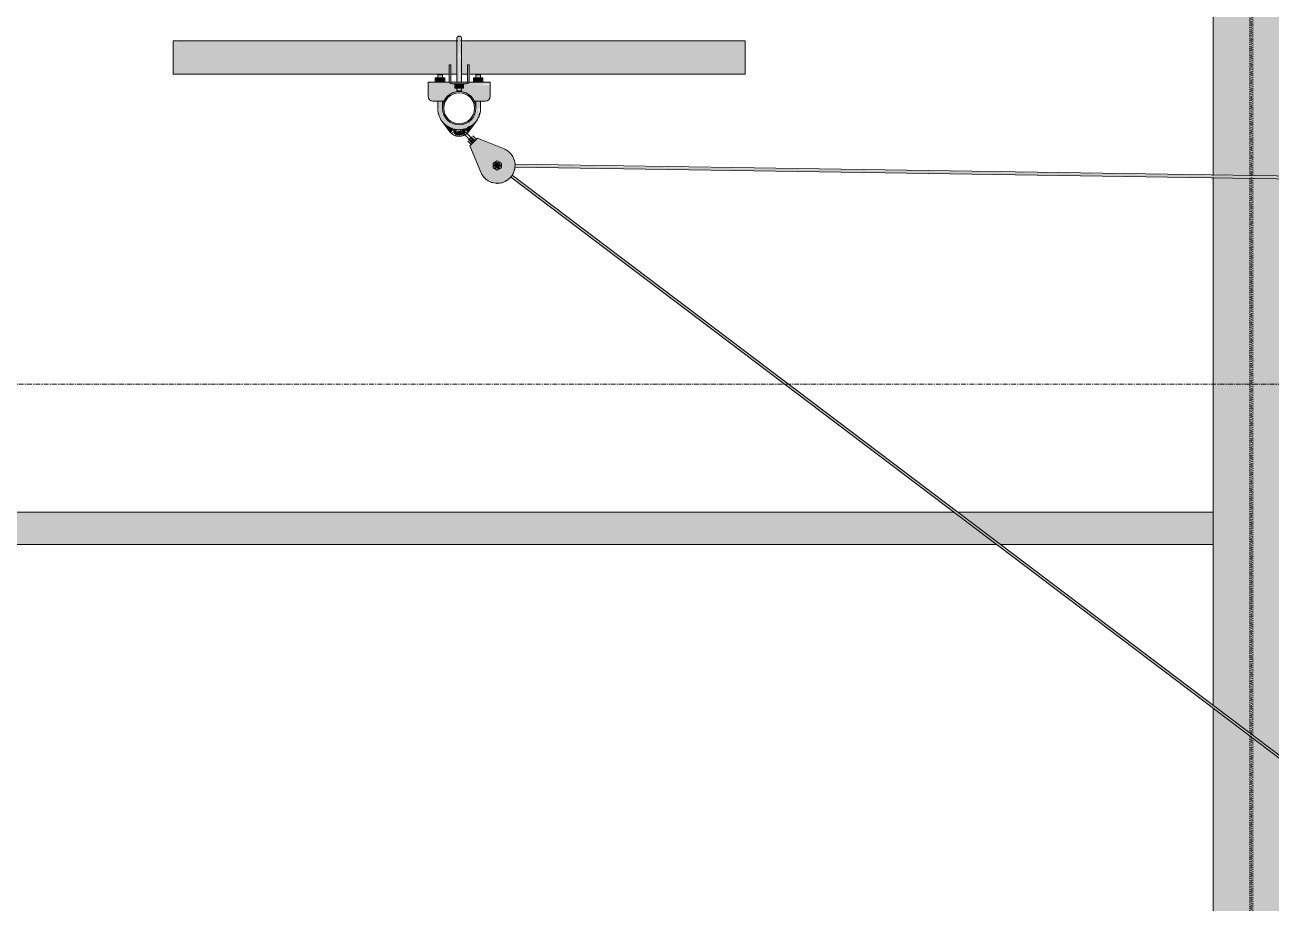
# Model space of a CAD drawing. Header units: inches. Extents: x -55396 to -733, y -290 to 853.
# Drawn here: x -16348.7 to -16217.9, y 203.6 to 295.7 of the extents above; entities that cross this region are included whole.
import ezdxf

# ---------------------------------------------------------------- set-up
doc = ezdxf.new("R2010")
doc.units = ezdxf.units.IN
doc.header["$MEASUREMENT"] = 0
doc.linetypes.add('Grid Line 1_2_', pattern=[0.875, 0.5, -0.125, 0.125, -0.125])
doc.linetypes.add('Hidden 1_8_', pattern=[0.1875, 0.125, -0.0625])
for name, color, linetype, lineweight in [('A-FLOR-LEVL', 51, 'Continuous', 9), ('Q-SPCQ', 91, 'Continuous', 9), ('S-BEAM', 12, 'Continuous', 9), ('S-COLS', 52, 'Continuous', 9), ('S-GRID', 1, 'Continuous', 9)]:
    doc.layers.add(name, color=color, linetype=linetype, lineweight=lineweight)

# ---------------------------------------------------------------- blocks, each defined once
blk = doc.blocks.new('Basketball_Backstop-Performance_Sports_Systems-3103-Ceiling_Hung - 27_-0_ to 27_-11 7_8_-706978-Section 1')
at = {"layer": 'Q-SPCQ'}
h = blk.add_hatch(color=256, dxfattribs=at)
h.paths.add_polyline_path([(22025.5, 292.25), (22025.68, 292.49), (22025.61, 292.56), (22025.55, 292.39)], flags=0)
h.paths.add_polyline_path([(22025.46, 292.25), (22025.68, 292.73), (22025.68, 294.44), (22025.52, 294.43), (22025.48, 294), (22025.5, 293.71), (22025.45, 292.84)], flags=0)
for points in [[(22025.89, 292.25), (22025.84, 294.23), (22025.68, 294.44), (22025.74, 292.59), (22025.85, 292.34)], [(22022.93, 287.69), (22024.12, 287.75), (22024.53, 288.27), (22024.88, 288.51), (22025.26, 288.65), (22025.8, 288.7), (22026.18, 288.63), (22026.57, 288.45), (22026.92, 288.17), (22027.19, 287.81), (22027.37, 287.69), (22028.68, 287.75), (22028.93, 288.19), (22028.93, 289.37), (22026.12, 289.37), (22026.12, 289.06), (22025.92, 289.06), (22025.85, 288.75), (22025.44, 288.75), (22025.44, 289.06), (22025.24, 289.06), (22025.24, 289.37), (22022.43, 289.37), (22022.43, 288.19), (22022.8, 287.7)], [(22023.43, 289.69), (22023.43, 290.12), (22023.17, 290.12), (22023.17, 289.69)], [(22023.93, 289.69), (22023.93, 290.12), (22023.43, 290.12), (22023.43, 289.69)], [(22024.18, 289.69), (22024.18, 290.12), (22023.93, 290.12), (22023.93, 289.69)], [(22025.68, 289.06), (22025.68, 289.5), (22025.24, 289.5), (22025.24, 289.06)], [(22026.12, 289.06), (22026.12, 289.5), (22025.68, 289.5), (22025.68, 289.06)], [(22027.43, 289.69), (22027.43, 290.12), (22027.17, 290.12), (22027.17, 289.69)], [(22027.93, 289.69), (22027.93, 290.12), (22027.43, 290.12), (22027.43, 289.69)], [(22028.18, 289.69), (22028.18, 290.12), (22027.93, 290.12), (22027.93, 289.69)], [(22025.68, 284.74), (22026.18, 284.74), (22026.43, 284.88), (22026.63, 284.96), (22027.08, 285.18), (22027.7, 285.96), (22027.74, 286.94), (22027.55, 286.94), (22027.44, 286.5), (22027.35, 286.45), (22027.09, 285.92), (22026.69, 285.53), (22026.27, 285.3), (22025.88, 285.21), (22025.43, 285.22), (22024.93, 285.37), (22024.63, 285.56), (22024.27, 285.92), (22024.16, 286.06), (22024.11, 286.09), (22023.92, 286.94), (22023.85, 286.94), (22023.8, 286.94), (22023.55, 286.94), (22023.54, 286.45), (22023.65, 285.96), (22024.27, 285.18), (22025.18, 284.74), (22025.43, 284.74)], [(22024.74, 284.45), (22025.05, 284.8), (22024.25, 285.21), (22024.72, 284.49)], [(22026.62, 284.45), (22027.04, 285.16), (22026.67, 285.05), (22026.57, 285.01), (22026.34, 284.67), (22026.58, 284.48)], [(22027.2, 283.41), (22027.34, 283.65), (22026.98, 283.9), (22026.85, 283.77)], [(22027.02, 283.22), (22027.2, 283.41), (22026.81, 283.72), (22026.72, 283.52), (22026.9, 283.34)], [(22029.8, 280.72), (22029.89, 280.81), (22029.89, 281.06), (22029.68, 281.19), (22029.44, 280.97), (22029.5, 280.76)]]:
    blk.add_hatch(color=256, dxfattribs=at).paths.add_polyline_path(points, flags=0)
h = blk.add_hatch(color=256, dxfattribs=at)
h.paths.add_polyline_path([(22025.46, 292.25), (22025.5, 292.25), (22025.5, 292.34)], flags=0)
h.paths.add_polyline_path([(21995.68, 292.25), (22025.46, 292.25), (22025.44, 294), (21995.68, 293.94), (21995.68, 292.7)], flags=0)
h.paths.add_polyline_path([(22025.68, 292.25), (22025.8, 292.32), (22025.67, 292.48), (22025.55, 292.25), (22025.61, 292.25)], flags=0)
h.paths.add_polyline_path([(22025.9, 292.25), (22055.68, 292.25), (22055.68, 294), (22025.86, 293.94), (22025.9, 292.91), (22025.89, 292.25)], flags=0)
h = blk.add_hatch(color=256, dxfattribs=at)
h.paths.add_polyline_path([(21995.68, 290.5), (22024.62, 290.56), (22024.62, 291), (22024.8, 291), (22024.8, 290.5), (22025.44, 290.56), (22025.44, 292.25), (21995.68, 292.25), (21995.68, 290.56)], flags=0)
h.paths.add_polyline_path([(22025.92, 290.5), (22026.55, 290.56), (22026.55, 291), (22026.74, 291), (22026.82, 290.5), (22055.68, 290.56), (22055.68, 292.25), (22025.92, 292.25), (22025.92, 290.53)], flags=0)
h = blk.add_hatch(color=256, dxfattribs=at)
h.paths.add_polyline_path([(22025.61, 288.75), (22025.68, 288.75), (22025.61, 289.06), (22025.44, 289.06), (22025.5, 288.75), (22025.55, 288.75)], flags=0)
h.paths.add_polyline_path([(22025.5, 289.69), (22025.68, 289.69), (22025.61, 292.25), (22025.44, 292.25), (22025.47, 289.69)], flags=0)
h = blk.add_hatch(color=256, dxfattribs=at)
h.paths.add_polyline_path([(22025.74, 288.75), (22025.92, 288.75), (22025.85, 289.06), (22025.68, 289.06), (22025.68, 288.75)], flags=0)
h.paths.add_polyline_path([(22025.85, 289.69), (22025.92, 289.69), (22025.85, 292.25), (22025.68, 292.25), (22025.74, 289.69), (22025.84, 289.69)], flags=0)
h = blk.add_hatch(color=256, dxfattribs=at)
h.paths.add_polyline_path([(22023.44, 286.94), (22023.92, 286.94), (22023.84, 287.69), (22023.44, 287.69)], flags=0)
h.paths.add_polyline_path([(22023.74, 290.12), (22023.92, 290.13), (22023.85, 290.44), (22023.44, 290.44), (22023.5, 290.12), (22023.68, 290.12)], flags=0)
h = blk.add_hatch(color=256, dxfattribs=at)
h.paths.add_polyline_path([(22024.93, 289.5), (22026.43, 289.5), (22026.43, 289.69), (22024.93, 289.69)], flags=0)
h.paths.add_polyline_path([(22026.55, 289.81), (22026.74, 289.81), (22026.74, 291), (22026.55, 291), (22026.55, 290.13)], flags=0)
h.paths.add_polyline_path([(22024.8, 289.81), (22024.8, 291), (22024.62, 291), (22024.62, 289.81)], flags=0)
h = blk.add_hatch(color=256, dxfattribs=at)
h.paths.add_polyline_path([(22027.46, 286.94), (22027.92, 286.94), (22027.85, 287.69), (22027.44, 287.69), (22027.44, 286.94)], flags=0)
h.paths.add_polyline_path([(22027.68, 290.12), (22027.92, 290.12), (22027.85, 290.44), (22027.44, 290.44), (22027.51, 290.12), (22027.68, 290.12)], flags=0)
h = blk.add_hatch(color=256, dxfattribs=at)
h.paths.add_polyline_path([(22026.82, 289.37), (22028.93, 289.46), (22028.93, 289.69), (22026.43, 289.63), (22026.43, 289.5), (22026.12, 289.42), (22026.12, 289.37)], flags=0)
h.paths.add_polyline_path([(22025.24, 289.37), (22025.24, 289.5), (22024.93, 289.56), (22024.93, 289.69), (22022.43, 289.65), (22022.43, 289.37), (22024.4, 289.37)], flags=0)
h = blk.add_hatch(color=256, dxfattribs=at)
h.paths.add_polyline_path([(22025.68, 285.19), (22026.13, 285.25), (22026.82, 285.63), (22026.92, 285.7), (22027.19, 286.06), (22027.37, 286.48), (22027.43, 286.94), (22027.37, 287.39), (22027.19, 287.81), (22026.82, 288.25), (22026.55, 288.45), (22026.13, 288.63), (22025.68, 288.69), (22025.22, 288.63), (22024.8, 288.45), (22024.4, 288.12), (22024.16, 287.81), (22023.99, 287.39), (22023.93, 286.94), (22023.99, 286.47), (22024.16, 286.06), (22024.44, 285.7), (22024.8, 285.42), (22025.22, 285.25)], flags=0)
h.paths.add_polyline_path([(22025.68, 285.31), (22025.26, 285.37), (22024.87, 285.53), (22024.53, 285.79), (22024.27, 286.12), (22024.11, 286.52), (22024.05, 286.94), (22024.11, 287.36), (22024.4, 287.92), (22024.53, 288.09), (22024.87, 288.34), (22025.26, 288.51), (22025.68, 288.56), (22026.1, 288.51), (22026.49, 288.34), (22026.83, 288.09), (22027.09, 287.75), (22027.25, 287.36), (22027.3, 286.94), (22027.23, 286.47), (22027.09, 286.12), (22026.82, 285.79), (22026.49, 285.53), (22026.1, 285.37)], flags=0)
h = blk.add_hatch(color=256, dxfattribs=at)
h.paths.add_polyline_path([(22024.16, 286.03), (22024.11, 286.19), (22024.14, 286.05)], flags=0)
h.paths.add_polyline_path([(22023.63, 286.07), (22023.54, 286.47), (22023.54, 286.23)], flags=0)
h = blk.add_hatch(color=256, dxfattribs=at)
h.paths.add_polyline_path([(22027.71, 286.04), (22027.81, 286.23), (22027.85, 286.47), (22027.76, 286.45), (22027.71, 286.04)], flags=0)
h.paths.add_polyline_path([(22027.44, 286.51), (22027.46, 286.55), (22027.44, 286.55)], flags=0)
h = blk.add_hatch(color=256, dxfattribs=at)
h.paths.add_polyline_path([(22025.68, 284.08), (22026.15, 284.18), (22026.33, 284.33), (22026.28, 284.72), (22026.2, 284.72), (22026.06, 284.64), (22025.88, 284.42), (22025.68, 284.53), (22025.47, 284.53), (22025.48, 284.37), (22025.17, 284.71), (22025.15, 284.64), (22025.06, 284.65), (22025.07, 284.34), (22025.29, 284.15), (22025.49, 284.11)], flags=0)
h.paths.add_polyline_path([(22024.91, 284.32), (22025.07, 284.34), (22024.85, 284.54)], flags=0)
h = blk.add_hatch(color=256, dxfattribs=at)
h.paths.add_polyline_path([(22029.77, 279.06), (22030.22, 279.14), (22030.64, 279.33), (22031, 279.61), (22031.29, 279.97), (22031.47, 280.4), (22031.55, 280.85), (22031.42, 281.58), (22031.37, 281.74), (22031.12, 282.13), (22030.79, 282.45), (22030.39, 282.67), (22027.6, 283.81), (22026.82, 282.97), (22028.17, 279.83), (22028.48, 279.49), (22029.18, 279.14), (22029.31, 279.1)], flags=0)
h.paths.add_polyline_path([(22029.68, 280.43), (22029.75, 280.67), (22029.6, 280.62), (22029.64, 280.51)], flags=0)
h.paths.add_polyline_path([(22029.24, 280.68), (22029.44, 280.79), (22029.36, 280.84), (22029.24, 280.69)], flags=0)
h.paths.add_polyline_path([(22029.24, 281.19), (22029.43, 281.06), (22029.43, 281.17), (22029.24, 281.19)], flags=0)
h.paths.add_polyline_path([(22029.68, 281.44), (22029.61, 281.21), (22029.76, 281.24), (22029.68, 281.43)], flags=0)
h.paths.add_polyline_path([(22030.12, 281.19), (22029.89, 281.11), (22030, 281.04), (22030.09, 281.16)], flags=0)
h.paths.add_polyline_path([(22030.12, 280.68), (22029.93, 280.81), (22029.94, 280.71), (22030.11, 280.69)], flags=0)
h.paths.add_polyline_path([(22029.68, 280.43), (22029.24, 280.72), (22029.26, 281.2), (22029.76, 281.39), (22030.12, 281.1), (22030.05, 280.65), (22029.69, 280.44)], flags=0)
h = blk.add_hatch(color=256, dxfattribs=at)
h.paths.add_polyline_path([(22030.12, 280.68), (22030.12, 281.19), (22029.93, 280.94)], flags=0)
h.paths.add_polyline_path([(22029.68, 280.43), (22030.12, 280.68), (22029.8, 280.72)], flags=0)
h.paths.add_polyline_path([(22029.24, 280.68), (22029.4, 280.97), (22029.24, 281.19)], flags=0)
h.paths.add_polyline_path([(22029.68, 280.43), (22029.5, 280.72), (22029.24, 280.68), (22029.57, 280.49)], flags=0)
h.paths.add_polyline_path([(22029.8, 281.15), (22030.12, 281.19), (22029.73, 281.32), (22029.79, 281.19)], flags=0)
h.paths.add_polyline_path([(22029.55, 281.15), (22029.68, 281.44), (22029.24, 281.19), (22029.5, 281.16)], flags=0)
h = blk.add_hatch(color=256, dxfattribs=at)
h.paths.add_polyline_path([(22171.31, 278.62), (22171.3, 278.93), (22031.55, 280.99), (22031.66, 280.75), (22171.3, 278.62)], flags=0)
h.paths.add_polyline_path([(22172.94, 278.63), (22172.98, 278.73), (22172.94, 278.63)], flags=0)
h.paths.add_polyline_path([(22029.93, 280.82), (22029.94, 281.04), (22029.89, 280.93), (22029.93, 280.82)], flags=0)
h = blk.add_hatch(color=256, dxfattribs=at)
h.paths.add_polyline_path([(22123.1, 210.18), (22123.22, 210.38), (22123.03, 210.25), (22123.1, 210.18)], flags=0)
h.paths.add_polyline_path([(22121.74, 211.2), (22121.86, 211.43), (22031.2, 279.86), (22031.09, 279.72), (22121.68, 211.25)], flags=0)
for p, q in [((22025.55, 294), (21995.68, 294)), ((21995.68, 292.25), (21995.68, 294)), ((22055.68, 294), (22025.81, 294)), ((22055.68, 294), (22055.68, 292.25)), ((21995.68, 290.5), (21995.68, 292.25)), ((22025.43, 292.25), (22025.43, 289.69)), ((22025.93, 289.69), (22025.93, 292.25)), ((22055.68, 292.25), (22055.68, 290.5)), ((21995.68, 290.5), (22024.62, 290.5)), ((22023.43, 290.44), (22023.43, 290.13)), ((22023.43, 290.44), (22023.44, 290.44)), ((22023.44, 290.44), (22023.43, 290.44)), ((22023.43, 290.44), (22023.43, 289.68)), ((22023.43, 290.44), (22023.93, 290.44)), ((22023.44, 290.44), (22023.43, 290.44)), ((22023.43, 290.44), (22023.43, 290.13)), ((22023.43, 290.44), (22023.44, 290.44)), ((22023.44, 290.44), (22023.43, 290.44)), ((22023.92, 290.44), (22023.93, 290.44)), ((22023.93, 290.44), (22023.92, 290.44)), ((22023.93, 290.44), (22023.92, 290.44)), ((22023.92, 290.44), (22023.93, 290.44)), ((22023.93, 290.44), (22023.92, 290.44)), ((22023.93, 290.13), (22023.93, 290.44)), ((22023.93, 289.68), (22023.93, 290.44)), ((22023.93, 290.13), (22023.93, 290.44)), ((22024.8, 291.5), (22024.62, 291.5)), ((22024.62, 291), (22024.62, 291.5)), ((22024.62, 291.5), (22024.62, 291.37)), ((22024.62, 291.5), (22024.8, 291.5)), ((22024.62, 291.35), (22024.62, 291)), ((22024.62, 291), (22024.62, 289.81)), ((22024.8, 291.37), (22024.8, 291.5)), ((22024.8, 291.5), (22024.8, 291)), ((22024.8, 291), (22024.8, 291.35)), ((22024.8, 289.81), (22024.8, 291)), ((22024.8, 290.5), (22025.46, 290.5)), ((22025.43, 290.5), (22025.43, 289.69)), ((22025.43, 290.5), (22025.43, 289.69)), ((22025.43, 290.5), (22025.43, 289.69)), ((22025.89, 290.5), (22026.55, 290.5)), ((22025.93, 289.69), (22025.93, 290.5)), ((22025.93, 289.69), (22025.93, 290.5)), ((22025.93, 289.69), (22025.93, 290.5)), ((22026.74, 291.5), (22026.55, 291.5)), ((22026.55, 291), (22026.55, 291.5)), ((22026.55, 291.5), (22026.55, 291.37)), ((22026.55, 291.5), (22026.74, 291.5)), ((22026.55, 291.35), (22026.55, 291)), ((22026.55, 289.81), (22026.55, 291)), ((22026.74, 291.37), (22026.74, 291.5)), ((22026.74, 291.5), (22026.74, 291)), ((22026.74, 291), (22026.74, 291.35)), ((22026.74, 291), (22026.74, 289.81)), ((22026.82, 290.5), (22055.68, 290.5)), ((22027.43, 290.44), (22027.43, 290.12)), ((22027.44, 290.44), (22027.43, 290.44)), ((22027.43, 290.44), (22027.44, 290.44)), ((22027.43, 290.44), (22027.43, 289.67)), ((22027.44, 290.44), (22027.43, 290.44)), ((22027.43, 290.44), (22027.93, 290.44)), ((22027.43, 290.44), (22027.43, 290.12)), ((22027.44, 290.44), (22027.43, 290.44)), ((22027.43, 290.44), (22027.44, 290.44)), ((22027.93, 290.44), (22027.92, 290.44)), ((22027.92, 290.44), (22027.93, 290.44)), ((22027.93, 290.44), (22027.92, 290.44)), ((22027.93, 290.44), (22027.92, 290.44)), ((22027.92, 290.44), (22027.93, 290.44)), ((22027.93, 290.12), (22027.93, 290.44)), ((22027.93, 289.67), (22027.93, 290.44)), ((22027.93, 290.12), (22027.93, 290.44)), ((22024.93, 289.69), (22022.43, 289.69)), ((22022.43, 289.37), (22022.43, 289.69)), ((22022.43, 289.37), (22022.43, 288.19)), ((22023.17, 290.12), (22023.43, 290.12)), ((22023.17, 289.69), (22023.17, 290.12)), ((22023.43, 290.12), (22023.93, 290.12)), ((22023.43, 290.12), (22023.43, 289.69)), ((22023.93, 290.12), (22024.18, 290.12)), ((22023.93, 290.12), (22023.93, 289.69)), ((22024.18, 290.12), (22024.18, 289.69)), ((22026.43, 289.69), (22024.93, 289.69)), ((22024.93, 289.5), (22026.43, 289.5)), ((22025.24, 289.5), (22025.24, 289.06)), ((22025.68, 289.06), (22025.24, 289.06)), ((22025.43, 289.5), (22025.43, 288.75)), ((22025.68, 289.06), (22025.68, 289.5)), ((22026.12, 289.06), (22025.68, 289.06)), ((22025.93, 288.75), (22025.93, 289.5)), ((22026.12, 289.5), (22026.12, 289.06)), ((22028.93, 289.69), (22026.43, 289.69)), ((22027.17, 290.12), (22027.43, 290.12)), ((22027.17, 290.12), (22027.17, 289.69)), ((22027.43, 290.12), (22027.93, 290.12)), ((22027.43, 290.12), (22027.43, 289.69)), ((22027.93, 290.12), (22028.18, 290.12)), ((22027.93, 290.12), (22027.93, 289.69)), ((22028.18, 289.69), (22028.18, 290.12)), ((22028.93, 289.69), (22028.93, 289.37)), ((22028.93, 288.19), (22028.93, 289.37)), ((22025.68, 288.75), (22025.44, 288.75)), ((22025.92, 288.75), (22025.68, 288.75)), ((22022.93, 287.69), (22024.08, 287.69)), ((22023.43, 287.69), (22023.43, 286.94)), ((22023.43, 287.69), (22023.43, 286.94)), ((22023.43, 287.69), (22023.43, 286.94)), ((22023.93, 286.94), (22023.93, 287.69)), ((22023.93, 286.94), (22023.93, 287.69)), ((22023.93, 286.94), (22023.93, 287.69)), ((22027.27, 287.69), (22028.43, 287.69)), ((22027.43, 287.69), (22027.43, 286.94)), ((22027.43, 287.69), (22027.43, 286.94)), ((22027.43, 287.69), (22027.43, 286.94)), ((22027.93, 286.94), (22027.93, 287.69)), ((22027.93, 286.94), (22027.93, 287.69)), ((22027.93, 286.94), (22027.93, 287.69)), ((22023.87, 285.6), (22024.73, 284.44)), ((22026.63, 284.44), (22027.49, 285.6)), ((22026.81, 283.01), (22027.6, 283.81)), ((22026.85, 283.77), (22027.04, 283.95)), ((22027.47, 283.68), (22027.11, 284.03)), ((22030.39, 282.67), (22027.6, 283.81)), ((22026.58, 283.5), (22026.94, 283.15)), ((22026.66, 283.58), (22026.85, 283.77)), ((22026.81, 283.01), (22027.94, 280.23)), ((22029.68, 281.44), (22029.24, 281.19)), ((22029.24, 281.19), (22029.24, 280.68)), ((22030.12, 281.19), (22029.68, 281.44)), ((22030.12, 280.68), (22030.12, 281.19)), ((22029.24, 280.68), (22029.68, 280.43)), ((22029.68, 280.43), (22030.12, 280.68)), ((22121.89, 211.41), (22031.24, 279.91)), ((22171.33, 278.93), (22031.53, 281.07)), ((22031.53, 280.75), (22171.31, 278.62)), ((22031.09, 279.72), (22121.75, 211.2))]:
    blk.add_line(p, q, dxfattribs=at)
at = {"layer": 'Q-SPCQ', "flags": 128}
for points in [[(22025.43, 294.25), (22025.43, 294.26), (22025.43, 294.27), (22025.43, 294.28), (22025.43, 294.29), (22025.43, 294.3), (22025.43, 294.31), (22025.44, 294.32), (22025.44, 294.33), (22025.44, 294.34), (22025.45, 294.35), (22025.45, 294.36), (22025.46, 294.37), (22025.46, 294.37), (22025.47, 294.38), (22025.47, 294.39), (22025.48, 294.4), (22025.48, 294.41), (22025.49, 294.41), (22025.5, 294.42), (22025.5, 294.43), (22025.51, 294.44), (22025.52, 294.44), (22025.53, 294.45), (22025.53, 294.45), (22025.54, 294.46), (22025.55, 294.47), (22025.56, 294.47), (22025.57, 294.48), (22025.58, 294.48), (22025.59, 294.48), (22025.6, 294.49), (22025.61, 294.49), (22025.62, 294.49), (22025.63, 294.49), (22025.64, 294.5), (22025.65, 294.5), (22025.66, 294.5), (22025.67, 294.5), (22025.68, 294.5), (22025.68, 294.5)], [(22025.43, 294.25), (22025.43, 294.26), (22025.43, 294.27), (22025.43, 294.28), (22025.43, 294.29), (22025.43, 294.3), (22025.43, 294.31), (22025.44, 294.32), (22025.44, 294.33), (22025.44, 294.34), (22025.45, 294.35), (22025.45, 294.36), (22025.46, 294.37), (22025.46, 294.37), (22025.47, 294.38), (22025.47, 294.39), (22025.48, 294.4), (22025.48, 294.41), (22025.49, 294.41)], [(22025.43, 294.01), (22025.43, 294.05), (22025.43, 294.08), (22025.43, 294.11), (22025.43, 294.14), (22025.43, 294.17), (22025.43, 294.19), (22025.43, 294.21), (22025.43, 294.22), (22025.43, 294.23), (22025.43, 294.24), (22025.43, 294.25), (22025.43, 294.25)], [(22025.43, 294.25), (22025.43, 294.25), (22025.43, 294.24), (22025.43, 294.24), (22025.43, 294.22), (22025.43, 294.21), (22025.43, 294.19), (22025.43, 294.17), (22025.43, 294.15), (22025.43, 294.12), (22025.43, 294.09), (22025.43, 294.06), (22025.43, 294.02), (22025.43, 293.99)], [(22025.43, 293.97), (22025.43, 294.01), (22025.43, 294.05), (22025.43, 294.08), (22025.43, 294.11), (22025.43, 294.14), (22025.43, 294.17), (22025.43, 294.19), (22025.43, 294.21), (22025.43, 294.22), (22025.43, 294.23), (22025.43, 294.24), (22025.43, 294.25), (22025.43, 294.25)], [(22025.43, 294.25), (22025.43, 294.25), (22025.43, 294.24), (22025.43, 294.24), (22025.43, 294.22), (22025.43, 294.21), (22025.43, 294.19), (22025.43, 294.17), (22025.43, 294.15), (22025.43, 294.12), (22025.43, 294.09), (22025.43, 294.06), (22025.43, 294.02), (22025.43, 293.99), (22025.43, 293.94), (22025.43, 293.9), (22025.43, 293.85), (22025.43, 293.81), (22025.43, 293.75), (22025.43, 293.7), (22025.43, 293.64), (22025.43, 293.58), (22025.43, 293.52), (22025.43, 293.46), (22025.43, 293.4), (22025.43, 293.33), (22025.43, 293.26), (22025.43, 293.19), (22025.43, 293.12), (22025.43, 293.05), (22025.43, 292.97), (22025.43, 292.9), (22025.43, 292.82), (22025.43, 292.75), (22025.43, 292.67), (22025.43, 292.59), (22025.43, 292.51), (22025.43, 292.43), (22025.43, 292.35), (22025.43, 292.27), (22025.43, 292.25)], [(22025.52, 294.44), (22025.53, 294.45), (22025.53, 294.45), (22025.54, 294.46), (22025.55, 294.47), (22025.56, 294.47), (22025.57, 294.48), (22025.58, 294.48), (22025.59, 294.48), (22025.6, 294.49), (22025.61, 294.49), (22025.62, 294.49), (22025.63, 294.49), (22025.64, 294.5), (22025.65, 294.5), (22025.66, 294.5), (22025.67, 294.5), (22025.68, 294.5), (22025.68, 294.5)], [(22025.68, 294.5), (22025.69, 294.5), (22025.7, 294.5), (22025.71, 294.5), (22025.72, 294.5), (22025.73, 294.5), (22025.74, 294.49), (22025.75, 294.49), (22025.76, 294.49), (22025.77, 294.48), (22025.78, 294.48), (22025.78, 294.48), (22025.79, 294.47), (22025.8, 294.47), (22025.81, 294.46), (22025.82, 294.46), (22025.83, 294.45), (22025.84, 294.44), (22025.84, 294.44), (22025.85, 294.43), (22025.86, 294.42), (22025.86, 294.42), (22025.87, 294.41), (22025.88, 294.4), (22025.88, 294.39), (22025.89, 294.39), (22025.89, 294.38), (22025.9, 294.37), (22025.9, 294.36), (22025.91, 294.35), (22025.91, 294.34), (22025.91, 294.33), (22025.92, 294.32), (22025.92, 294.31), (22025.92, 294.3), (22025.92, 294.29), (22025.93, 294.28), (22025.93, 294.27), (22025.93, 294.26), (22025.93, 294.25), (22025.93, 294.25)], [(22025.68, 294.5), (22025.69, 294.5), (22025.7, 294.5), (22025.71, 294.5), (22025.72, 294.5), (22025.73, 294.5), (22025.74, 294.49), (22025.75, 294.49), (22025.76, 294.49), (22025.77, 294.48), (22025.78, 294.48), (22025.78, 294.48), (22025.79, 294.47), (22025.8, 294.47), (22025.81, 294.46), (22025.82, 294.46), (22025.83, 294.45), (22025.84, 294.44), (22025.84, 294.44), (22025.85, 294.43), (22025.86, 294.42), (22025.86, 294.42), (22025.87, 294.41), (22025.88, 294.4), (22025.88, 294.39), (22025.89, 294.39), (22025.89, 294.38), (22025.9, 294.37), (22025.9, 294.36), (22025.91, 294.35), (22025.91, 294.34), (22025.91, 294.33), (22025.92, 294.32), (22025.92, 294.31), (22025.92, 294.3), (22025.92, 294.29), (22025.93, 294.28), (22025.93, 294.27), (22025.93, 294.26), (22025.93, 294.25), (22025.93, 294.25)], [(22025.93, 294.14), (22025.93, 294.17), (22025.93, 294.19), (22025.93, 294.21), (22025.93, 294.22), (22025.93, 294.23), (22025.93, 294.24), (22025.93, 294.25), (22025.93, 294.25)], [(22025.93, 294.25), (22025.93, 294.25), (22025.93, 294.24), (22025.93, 294.24), (22025.93, 294.22), (22025.93, 294.21), (22025.93, 294.19), (22025.93, 294.17), (22025.93, 294.15)], [(22025.93, 292.25), (22025.93, 292.33), (22025.93, 292.41), (22025.93, 292.49), (22025.93, 292.57), (22025.93, 292.65), (22025.93, 292.73), (22025.93, 292.8), (22025.93, 292.88), (22025.93, 292.95), (22025.93, 293.03), (22025.93, 293.1), (22025.93, 293.17), (22025.93, 293.24), (22025.93, 293.31), (22025.93, 293.38), (22025.93, 293.44), (22025.93, 293.51), (22025.93, 293.57), (22025.93, 293.63), (22025.93, 293.68), (22025.93, 293.74), (22025.93, 293.79), (22025.93, 293.84), (22025.93, 293.89), (22025.93, 293.93), (22025.93, 293.97), (22025.93, 294.01), (22025.93, 294.05), (22025.93, 294.08), (22025.93, 294.11), (22025.93, 294.14), (22025.93, 294.17), (22025.93, 294.19), (22025.93, 294.21), (22025.93, 294.22), (22025.93, 294.23), (22025.93, 294.24), (22025.93, 294.25), (22025.93, 294.25)], [(22025.93, 294.25), (22025.93, 294.25), (22025.93, 294.24), (22025.93, 294.24), (22025.93, 294.22), (22025.93, 294.21), (22025.93, 294.19), (22025.93, 294.17), (22025.93, 294.15), (22025.93, 294.12), (22025.93, 294.09), (22025.93, 294.06), (22025.93, 294.02), (22025.93, 293.99)], [(22023.43, 286.94), (22023.43, 286.85), (22023.44, 286.76), (22023.44, 286.67), (22023.46, 286.58), (22023.47, 286.49), (22023.49, 286.4), (22023.52, 286.32)], [(22023.43, 286.94), (22023.43, 286.85), (22023.44, 286.76), (22023.44, 286.67), (22023.46, 286.58), (22023.47, 286.49), (22023.49, 286.4), (22023.52, 286.32), (22023.54, 286.23), (22023.57, 286.14), (22023.61, 286.06), (22023.64, 285.98), (22023.68, 285.9), (22023.73, 285.82), (22023.77, 285.74), (22023.82, 285.67), (22023.87, 285.59), (22023.93, 285.52), (22023.99, 285.45), (22024.05, 285.39), (22024.11, 285.32), (22024.18, 285.26), (22024.24, 285.2), (22024.31, 285.15), (22024.39, 285.09), (22024.46, 285.04), (22024.54, 285), (22024.62, 284.95), (22024.7, 284.91), (22024.78, 284.87), (22024.86, 284.84), (22024.95, 284.81), (22025.03, 284.78), (22025.12, 284.76), (22025.21, 284.74), (22025.3, 284.72), (22025.38, 284.71), (22025.47, 284.7), (22025.56, 284.69), (22025.65, 284.69), (22025.74, 284.69), (22025.83, 284.69), (22025.92, 284.7), (22026.01, 284.71), (22026.1, 284.73), (22026.19, 284.75), (22026.28, 284.77), (22026.36, 284.79), (22026.45, 284.82), (22026.53, 284.86), (22026.61, 284.89), (22026.7, 284.93), (22026.77, 284.97), (22026.85, 285.02), (22026.93, 285.07), (22027, 285.12), (22027.07, 285.17), (22027.14, 285.23), (22027.21, 285.29), (22027.27, 285.35), (22027.34, 285.42), (22027.4, 285.49), (22027.45, 285.56), (22027.51, 285.63), (22027.56, 285.7), (22027.61, 285.78), (22027.65, 285.86), (22027.69, 285.94), (22027.73, 286.02), (22027.77, 286.1), (22027.8, 286.18), (22027.83, 286.27), (22027.85, 286.36), (22027.87, 286.44), (22027.89, 286.53), (22027.91, 286.62), (22027.92, 286.71), (22027.92, 286.8), (22027.93, 286.89), (22027.93, 286.94)], [(22023.43, 286.94), (22023.43, 286.85), (22023.44, 286.76), (22023.44, 286.67), (22023.46, 286.58), (22023.47, 286.49), (22023.49, 286.4), (22023.52, 286.32), (22023.54, 286.23), (22023.57, 286.14), (22023.61, 286.06)], [(22027.72, 285.99), (22027.75, 286.07), (22027.79, 286.15), (22027.82, 286.24), (22027.84, 286.32), (22027.87, 286.41), (22027.88, 286.5), (22027.9, 286.59), (22027.91, 286.68), (22027.92, 286.77), (22027.93, 286.86), (22027.93, 286.94)], [(22027.85, 286.36), (22027.87, 286.44), (22027.89, 286.53), (22027.91, 286.62), (22027.92, 286.71), (22027.92, 286.8), (22027.93, 286.89), (22027.93, 286.94)], [(22023.68, 285.9), (22023.73, 285.82), (22023.77, 285.74), (22023.82, 285.67), (22023.87, 285.59), (22023.93, 285.52)], [(22023.68, 285.9), (22023.73, 285.82), (22023.77, 285.74), (22023.82, 285.67), (22023.87, 285.6)], [(22027.4, 285.49), (22027.45, 285.56), (22027.51, 285.63), (22027.56, 285.7), (22027.61, 285.78), (22027.65, 285.86)], [(22027.49, 285.6), (22027.54, 285.67), (22027.59, 285.75), (22027.63, 285.83), (22027.68, 285.91)], [(22024.73, 284.44), (22024.76, 284.4), (22024.79, 284.37), (22024.83, 284.33), (22024.87, 284.3), (22024.91, 284.27), (22024.95, 284.24), (22024.99, 284.21), (22025.03, 284.18), (22025.07, 284.16), (22025.12, 284.13), (22025.16, 284.11), (22025.21, 284.09), (22025.25, 284.07), (22025.3, 284.06), (22025.35, 284.04), (22025.4, 284.03), (22025.45, 284.02), (22025.5, 284.01), (22025.55, 284.01), (22025.6, 284), (22025.65, 284), (22025.7, 284), (22025.75, 284), (22025.8, 284.01), (22025.85, 284.01), (22025.9, 284.02), (22025.94, 284.03), (22025.99, 284.04), (22026.04, 284.05), (22026.09, 284.07), (22026.14, 284.09), (22026.18, 284.11), (22026.23, 284.13), (22026.27, 284.15), (22026.31, 284.17), (22026.36, 284.2), (22026.4, 284.23), (22026.44, 284.26), (22026.48, 284.29), (22026.52, 284.32), (22026.55, 284.36), (22026.59, 284.39), (22026.62, 284.43), (22026.63, 284.44)], [(22026.24, 284.75), (22026.22, 284.73), (22026.2, 284.71), (22026.18, 284.69), (22026.15, 284.67), (22026.13, 284.65), (22026.1, 284.63), (22026.08, 284.62), (22026.05, 284.6), (22026.03, 284.59), (22026, 284.57), (22025.97, 284.56), (22025.95, 284.55), (22025.92, 284.54), (22025.89, 284.53), (22025.86, 284.52), (22025.83, 284.52), (22025.8, 284.51), (22025.77, 284.51), (22025.74, 284.5), (22025.71, 284.5), (22025.68, 284.5), (22025.65, 284.5), (22025.62, 284.5), (22025.59, 284.5), (22025.56, 284.51), (22025.53, 284.51), (22025.5, 284.52), (22025.47, 284.53), (22025.45, 284.54), (22025.42, 284.55), (22025.39, 284.56), (22025.36, 284.57), (22025.33, 284.58), (22025.31, 284.6), (22025.28, 284.61), (22025.26, 284.63), (22025.23, 284.65), (22025.21, 284.66), (22025.19, 284.68), (22025.16, 284.7), (22025.14, 284.72), (22025.12, 284.75), (22025.12, 284.75)], [(22025.21, 284.74), (22025.3, 284.72), (22025.38, 284.71), (22025.47, 284.7), (22025.56, 284.69), (22025.65, 284.69), (22025.74, 284.69), (22025.83, 284.69), (22025.92, 284.7), (22026.01, 284.71), (22026.1, 284.73), (22026.19, 284.75)], [(22025.79, 284.65), (22025.79, 284.65), (22025.78, 284.66), (22025.78, 284.66), (22025.78, 284.67), (22025.77, 284.67), (22025.77, 284.67), (22025.77, 284.68), (22025.77, 284.68), (22025.76, 284.69), (22025.76, 284.69), (22025.76, 284.7), (22025.76, 284.7), (22025.76, 284.71), (22025.76, 284.71), (22025.75, 284.72), (22025.75, 284.72), (22025.75, 284.73), (22025.75, 284.73), (22025.75, 284.74), (22025.75, 284.74)], [(22025.92, 284.51), (22025.91, 284.53), (22025.9, 284.54), (22025.88, 284.55), (22025.87, 284.57), (22025.86, 284.58), (22025.85, 284.59), (22025.84, 284.6), (22025.83, 284.61), (22025.82, 284.61), (22025.82, 284.62), (22025.81, 284.63), (22025.81, 284.63), (22025.8, 284.64), (22025.8, 284.64), (22025.79, 284.65), (22025.79, 284.65), (22025.79, 284.65), (22025.79, 284.65)], [(22025.79, 284.65), (22025.79, 284.65), (22025.79, 284.65), (22025.79, 284.65), (22025.8, 284.64), (22025.8, 284.64), (22025.8, 284.63), (22025.81, 284.63), (22025.82, 284.62), (22025.82, 284.62), (22025.83, 284.61), (22025.84, 284.6), (22025.85, 284.59), (22025.86, 284.58), (22025.87, 284.57), (22025.88, 284.56), (22025.89, 284.54), (22025.91, 284.53), (22025.92, 284.52), (22025.93, 284.5), (22025.95, 284.49), (22025.97, 284.47), (22025.98, 284.46), (22026, 284.44), (22026.01, 284.42), (22026.03, 284.41), (22026.05, 284.39), (22026.07, 284.37), (22026.09, 284.35), (22026.11, 284.33), (22026.13, 284.31), (22026.15, 284.29), (22026.17, 284.27), (22026.19, 284.25), (22026.21, 284.23), (22026.23, 284.21), (22026.25, 284.19), (22026.27, 284.17), (22026.29, 284.15), (22026.31, 284.13), (22026.32, 284.12)], [(22026.05, 284.75), (22026.06, 284.73), (22026.07, 284.72), (22026.08, 284.71), (22026.1, 284.69), (22026.11, 284.68)], [(22026.5, 284.3), (22026.47, 284.32), (22026.45, 284.34), (22026.43, 284.36), (22026.41, 284.38), (22026.39, 284.4), (22026.37, 284.42), (22026.35, 284.44), (22026.33, 284.46), (22026.31, 284.48), (22026.29, 284.5), (22026.27, 284.52), (22026.25, 284.54), (22026.23, 284.56), (22026.21, 284.58), (22026.2, 284.6), (22026.18, 284.61), (22026.16, 284.63), (22026.15, 284.65), (22026.13, 284.66), (22026.12, 284.68), (22026.1, 284.69), (22026.09, 284.71), (22026.07, 284.72), (22026.06, 284.73), (22026.05, 284.74)], [(22026.32, 284.12), (22026.3, 284.14), (22026.28, 284.16), (22026.26, 284.18), (22026.23, 284.2)], [(22026.32, 284.47), (22026.34, 284.45), (22026.36, 284.43), (22026.38, 284.41), (22026.41, 284.39), (22026.43, 284.37), (22026.45, 284.34), (22026.47, 284.32), (22026.49, 284.3), (22026.5, 284.3)], [(22026.32, 284.12), (22026.34, 284.1), (22026.36, 284.08), (22026.38, 284.06), (22026.4, 284.03), (22026.42, 284.01), (22026.45, 283.99), (22026.47, 283.97), (22026.49, 283.95), (22026.51, 283.93), (22026.53, 283.91), (22026.54, 283.89), (22026.56, 283.87), (22026.58, 283.86), (22026.6, 283.84), (22026.62, 283.82), (22026.64, 283.8), (22026.65, 283.79), (22026.67, 283.77), (22026.68, 283.75), (22026.7, 283.74), (22026.71, 283.72), (22026.73, 283.71), (22026.74, 283.7), (22026.75, 283.69), (22026.77, 283.67), (22026.78, 283.66), (22026.79, 283.65), (22026.8, 283.64), (22026.81, 283.63), (22026.81, 283.63), (22026.82, 283.62), (22026.83, 283.61), (22026.83, 283.61), (22026.84, 283.6), (22026.84, 283.6), (22026.84, 283.59), (22026.85, 283.59), (22026.85, 283.59), (22026.85, 283.59)], [(22026.74, 283.69), (22026.73, 283.71), (22026.72, 283.72), (22026.7, 283.74), (22026.69, 283.75), (22026.67, 283.77), (22026.66, 283.78), (22026.64, 283.8), (22026.62, 283.82), (22026.61, 283.83), (22026.59, 283.85), (22026.57, 283.87), (22026.55, 283.89), (22026.53, 283.91), (22026.51, 283.93), (22026.49, 283.95), (22026.47, 283.97), (22026.45, 283.99), (22026.43, 284.01), (22026.41, 284.03), (22026.39, 284.05), (22026.37, 284.07), (22026.35, 284.09), (22026.32, 284.11), (22026.32, 284.12)], [(22026.5, 284.3), (22026.52, 284.28), (22026.54, 284.25), (22026.56, 284.23), (22026.58, 284.21), (22026.6, 284.19), (22026.62, 284.17), (22026.64, 284.15), (22026.66, 284.13), (22026.68, 284.11), (22026.7, 284.09), (22026.72, 284.07), (22026.74, 284.05), (22026.76, 284.03), (22026.78, 284.01), (22026.8, 284), (22026.81, 283.98), (22026.83, 283.96), (22026.85, 283.95), (22026.86, 283.93), (22026.88, 283.92), (22026.89, 283.9), (22026.9, 283.89), (22026.92, 283.87)], [(22027.03, 283.77), (22027.03, 283.77), (22027.02, 283.77), (22027.02, 283.77), (22027.02, 283.77), (22027.02, 283.78), (22027.01, 283.78), (22027.01, 283.79), (22027, 283.79), (22026.99, 283.8), (22026.98, 283.81), (22026.98, 283.82), (22026.97, 283.83), (22026.96, 283.84), (22026.95, 283.85), (22026.93, 283.86), (22026.92, 283.87), (22026.91, 283.88), (22026.89, 283.9), (22026.88, 283.91), (22026.87, 283.93), (22026.85, 283.94), (22026.83, 283.96), (22026.82, 283.97), (22026.8, 283.99), (22026.78, 284.01), (22026.76, 284.03), (22026.75, 284.05), (22026.73, 284.07), (22026.71, 284.08), (22026.69, 284.1), (22026.67, 284.12), (22026.65, 284.14), (22026.63, 284.16), (22026.61, 284.19), (22026.59, 284.21), (22026.56, 284.23), (22026.54, 284.25), (22026.52, 284.27), (22026.5, 284.29), (22026.5, 284.3)], [(22026.95, 283.84), (22026.96, 283.83), (22026.97, 283.82), (22026.98, 283.81), (22026.99, 283.8), (22027, 283.79), (22027, 283.79), (22027.01, 283.78), (22027.01, 283.78), (22027.02, 283.77), (22027.02, 283.77), (22027.02, 283.77), (22027.03, 283.77), (22027.03, 283.77)], [(22026.82, 283.62), (22026.82, 283.62), (22026.81, 283.63), (22026.8, 283.64), (22026.79, 283.65), (22026.78, 283.66)], [(22026.85, 283.59), (22026.85, 283.59), (22026.85, 283.59), (22026.85, 283.59), (22026.84, 283.6), (22026.84, 283.6), (22026.83, 283.6), (22026.83, 283.61), (22026.82, 283.62)], [(22027.03, 283.59), (22027.02, 283.59), (22027.02, 283.58), (22027.01, 283.58), (22027.01, 283.58), (22027.01, 283.57), (22027, 283.57), (22027, 283.57), (22026.99, 283.57), (22026.99, 283.56), (22026.98, 283.56), (22026.98, 283.56), (22026.98, 283.56), (22026.97, 283.56), (22026.97, 283.56), (22026.96, 283.55), (22026.96, 283.55), (22026.95, 283.55), (22026.95, 283.55), (22026.94, 283.55), (22026.94, 283.55), (22026.93, 283.55), (22026.93, 283.55), (22026.92, 283.55), (22026.92, 283.55), (22026.91, 283.56), (22026.91, 283.56), (22026.9, 283.56), (22026.9, 283.56), (22026.89, 283.56), (22026.89, 283.56), (22026.88, 283.57), (22026.88, 283.57), (22026.87, 283.57), (22026.87, 283.57), (22026.87, 283.58), (22026.86, 283.58), (22026.86, 283.58), (22026.85, 283.58), (22026.85, 283.59), (22026.85, 283.59)], [(22027.03, 283.77), (22027.03, 283.76), (22027.03, 283.76), (22027.04, 283.75), (22027.04, 283.75), (22027.04, 283.75), (22027.04, 283.74), (22027.05, 283.74), (22027.05, 283.73), (22027.05, 283.73), (22027.05, 283.72), (22027.06, 283.72), (22027.06, 283.72), (22027.06, 283.71), (22027.06, 283.71), (22027.06, 283.7), (22027.06, 283.7), (22027.06, 283.69), (22027.06, 283.69), (22027.06, 283.68), (22027.06, 283.68), (22027.06, 283.67), (22027.06, 283.67), (22027.06, 283.66), (22027.06, 283.66), (22027.06, 283.65), (22027.06, 283.65), (22027.06, 283.64), (22027.06, 283.64), (22027.05, 283.63), (22027.05, 283.63), (22027.05, 283.62), (22027.05, 283.62), (22027.05, 283.61), (22027.04, 283.61), (22027.04, 283.61), (22027.04, 283.6), (22027.03, 283.6), (22027.03, 283.59), (22027.03, 283.59), (22027.03, 283.59)]]:
    blk.add_lwpolyline(points, dxfattribs=at)
at = {"layer": 'Q-SPCQ'}
for centre, radius, start, end in [((22024.93, 289.81), 0.312, 180, 210), ((22024.93, 289.81), 0.313, 180, 270), ((22024.93, 289.81), 0.125, 180, 270), ((22024.93, 289.81), 0.125, 180, 270), ((22026.43, 289.81), 0.125, 270, 0), ((22026.43, 289.81), 0.125, 270, 0), ((22026.43, 289.81), 0.312, 270, 0), ((22026.43, 289.81), 0.312, 330, 0), ((22022.93, 288.19), 0.5, 180, 240), ((22022.93, 288.19), 0.5, 180, 240), ((22022.93, 288.19), 0.5, 180, 270), ((22022.93, 288.19), 0.5, 180, 240), ((22022.93, 288.19), 0.5, 180, 240), ((22022.93, 288.19), 0.5, 180, 240), ((22025.68, 286.94), 1.75, 0, 180), ((22025.68, 286.94), 1.62, 0, 180), ((22025.68, 286.96), 1.75, 24.3958, 155.6042), ((22028.43, 288.19), 0.5, 270, 0), ((22028.43, 288.19), 0.5, 300, 0), ((22028.43, 288.19), 0.5, 300, 0), ((22028.43, 288.19), 0.5, 300, 0), ((22028.43, 288.19), 0.5, 300, 0), ((22028.43, 288.19), 0.5, 300, 0), ((22025.68, 286.94), 1.75, 180, 0), ((22025.68, 286.94), 1.62, 180, 0), ((22029.68, 280.94), 1.87, 202.1972, 67.8028), ((22029.68, 280.94), 1.87, 60, 63.6555), ((22029.68, 280.94), 0.25, 45, 225), ((22029.68, 280.94), 0.25, 105, 150), ((22029.68, 280.94), 0.281, 75, 105), ((22029.68, 280.94), 1.88, 45, 49.0296), ((22029.68, 280.94), 1.87, 30, 34.3763), ((22029.68, 280.94), 1.88, 15, 19.6774), ((22029.68, 280.94), 1.87, 206.3445, 210), ((22029.68, 280.94), 0.281, 135, 165), ((22029.68, 280.94), 0.281, 195, 225), ((22029.68, 280.94), 0.25, 171.4498, 180), ((22029.68, 280.94), 0.25, 171.4498, 195), ((22029.68, 280.94), 0.25, 180, 195), ((22029.68, 280.94), 0.25, 120, 150), ((22029.68, 280.94), 0.25, 225, 45), ((22029.68, 280.94), 0.25, 240, 300), ((22029.68, 280.94), 0.25, 255, 285), ((22029.68, 280.94), 0.281, 255, 285), ((22029.68, 280.94), 0.281, 15, 45), ((22029.68, 280.94), 0.281, 315, 345), ((22029.68, 280.94), 0.25, 0, 30), ((22029.68, 280.94), 0.25, 330, 0), ((22029.68, 280.94), 1.87, 330, 334.4034), ((22029.68, 280.94), 1.88, 345, 349.9261), ((22029.68, 280.94), 1.88, 0, 4.8942), ((22029.68, 280.94), 1.87, 220.9704, 225), ((22029.68, 280.94), 1.88, 235.6237, 240), ((22029.68, 280.94), 1.88, 250.3226, 253.6792), ((22029.68, 280.94), 1.88, 265.1058, 270), ((22029.68, 280.94), 1.88, 280.0739, 285), ((22029.68, 280.94), 1.88, 295.5966, 300)]:
    blk.add_arc(centre, radius, start, end, dxfattribs=at)
blk.add_open_spline([(22025.12, 284.75), (22025.12, 284.75), (22025.11, 284.74), (22025.07, 284.71), (22025.03, 284.68), (22025, 284.65), (22024.96, 284.63), (22024.91, 284.59), (22024.85, 284.54), (22024.78, 284.48), (22024.74, 284.45), (22024.73, 284.44), (22024.73, 284.44)], degree=3, knots=[-1, -1, -1, -1, -0.875, -0.75, -0.6875, -0.625, -0.5625, -0.5, -0.375, -0.25, -0.125, 0, 0, 0, 0], dxfattribs=at)
for points in [[(22024.73, 284.44), (22024.73, 284.44), (22024.73, 284.44), (22024.74, 284.45)], [(22025.1, 284.74), (22025.11, 284.75), (22025.12, 284.75), (22025.12, 284.75)], [(22026.25, 284.74), (22026.24, 284.75), (22026.24, 284.75), (22026.24, 284.75)], [(22026.24, 284.75), (22026.24, 284.75), (22026.25, 284.75), (22026.28, 284.72), (22026.33, 284.68), (22026.4, 284.62), (22026.47, 284.57), (22026.53, 284.52), (22026.59, 284.47), (22026.62, 284.45), (22026.63, 284.44), (22026.63, 284.44)], [(22026.63, 284.44), (22026.63, 284.44), (22026.63, 284.44), (22026.62, 284.45)]]:
    blk.add_open_spline(points, degree=3, dxfattribs=at)
blk = doc.blocks.new('W-Wide Flange-Column - B1_D-1279157-Section 1')
at = {"layer": 'S-COLS', "linetype": 'Hidden 1_8_'}
for p, q in [((22108.65, 279.84), (22108.65, 322.83)), ((22108.96, 322.83), (22108.96, 279.84)), ((22108.65, 221.39), (22108.65, 279.64)), ((22108.96, 279.63), (22108.96, 221.16)), ((22108.65, 37.11), (22108.65, 221.13)), ((22108.96, 220.89), (22108.96, 37.11))]:
    blk.add_line(p, q, dxfattribs=at)
blk = doc.blocks.new('Girt_Z - 10_D-1223971-Section 1')
at = {"layer": 'S-BEAM'}
h = blk.add_hatch(color=256, dxfattribs=at)
h.paths.add_polyline_path([(21391.05, 241.19), (21621.3, 241.19), (21621.3, 244.56), (21391.05, 244.56)], flags=0)
h.paths.add_polyline_path([(21631.3, 241.19), (21680.29, 241.19), (21679.21, 244.56), (21631.3, 244.56)], flags=0)
h.paths.add_polyline_path([(21683.56, 241.19), (21708.75, 241.19), (21708.75, 244.56), (21682.49, 244.56)], flags=0)
h.paths.add_polyline_path([(21715.37, 241.19), (21740.55, 241.19), (21741.63, 244.56), (21715.37, 244.56), (21715.37, 242.51)], flags=0)
h.paths.add_polyline_path([(21756.5, 241.19), (21861.55, 241.19), (21861.55, 244.56), (21744.9, 244.56), (21743.83, 241.19), (21756.36, 241.19)], flags=0)
h.paths.add_polyline_path([(22269.91, 241.19), (22315.28, 241.19), (22314.82, 244.56), (22248.47, 244.56), (22246.71, 241.19), (22269.7, 241.19)], flags=0)
h.paths.add_polyline_path([(22244.59, 241.19), (22246.35, 244.56), (22185.09, 244.56), (22185, 241.19), (22220.49, 241.19)], flags=0)
h.paths.add_polyline_path([(21873.55, 241.19), (22082.07, 241.19), (22077.6, 244.56), (21873.55, 244.56)], flags=0)
h.paths.add_polyline_path([(22178.37, 241.19), (22178.37, 244.56), (22148.5, 244.56), (22146.05, 241.19), (22162.39, 241.19)], flags=0)
h.paths.add_polyline_path([(22145.66, 241.19), (22148.12, 244.56), (22112.8, 244.56), (22112.8, 241.19), (22143.02, 241.19)], flags=0)
h.paths.add_polyline_path([(22104.8, 241.19), (22104.8, 244.56), (22078.02, 244.56), (22082.48, 241.19), (22104.29, 241.19)], flags=0)
for p, q in [((21873.55, 244.56), (22077.66, 244.56)), ((22077.96, 244.56), (22104.8, 244.56)), ((21873.55, 241.19), (22082.11, 241.19)), ((22082.46, 241.19), (22104.8, 241.19))]:
    blk.add_line(p, q, dxfattribs=at)

msp = doc.modelspace()

# ---------------------------------------------------------------- hatches: boundary and pattern name
at = {"layer": 'S-COLS', "lineweight": 5}
h = msp.add_hatch(color=256, dxfattribs=at)
h.paths.add_polyline_path([(-16223.97, 0), (-16215.97, 0), (-16215.97, 4), (-16223.97, 4)], flags=0)
h.paths.add_polyline_path([(-16215.97, 28.5), (-16215.97, 31.5), (-16223.97, 31.5), (-16223.97, 28.5)], flags=0)
h.paths.add_polyline_path([(-16223.97, 32.5), (-16215.97, 32.5), (-16215.97, 34.89), (-16223.97, 34.88), (-16223.97, 32.5)], flags=0)
h.paths.add_polyline_path([(-16217.22, 37.12), (-16215.97, 37.12), (-16215.97, 217.96), (-16223.97, 224.01), (-16223.97, 37.12), (-16217.43, 37.12)], flags=0)
h.paths.add_polyline_path([(-16215.97, 218.27), (-16215.97, 279.51), (-16223.97, 279.64), (-16223.97, 224.32), (-16219.64, 221.05)], flags=0)
h.paths.add_polyline_path([(-16215.97, 279.83), (-16215.97, 322.83), (-16223.97, 322.83), (-16223.97, 279.95), (-16219.64, 279.88)], flags=0)

# ---------------------------------------------------------------- linework, layer by layer
at = {"layer": 'A-FLOR-LEVL', "linetype": 'Grid Line 1_2_'}
msp.add_line((-17967.17, 258), (-15101.4, 258), dxfattribs=at)
at = {"layer": 'S-COLS'}
for p, q in [((-16223.97, 322.83), (-16223.97, 279.87)), ((-16223.97, 279.71), (-16223.97, 224.3)), ((-16223.97, 224.03), (-16223.97, 37.12))]:
    msp.add_line(p, q, dxfattribs=at)
at = {"layer": 'S-GRID', "linetype": 'Grid Line 1_2_'}
msp.add_line((-16219.97, -273.16), (-16219.97, 738.66), dxfattribs=at)
msp.add_line((-16219.97, -273.16), (-16219.97, 738.66), dxfattribs=at)

# ---------------------------------------------------------------- block references
at = {"layer": 'Q-SPCQ'}
msp.add_blockref('Basketball_Backstop-Performance_Sports_Systems-3103-Ceiling_Hung - 27_-0_ to 27_-11 7_8_-706978-Section 1', (-38328.77, 0), dxfattribs=at)
at = {"layer": 'S-BEAM'}
msp.add_blockref('Girt_Z - 10_D-1223971-Section 1', (-38328.77, 0), dxfattribs=at)
at = {"layer": 'S-COLS', "linetype": 'Hidden 1_8_'}
msp.add_blockref('W-Wide Flange-Column - B1_D-1279157-Section 1', (-38328.77, 0), dxfattribs=at)

doc.saveas('drawing.dxf')
